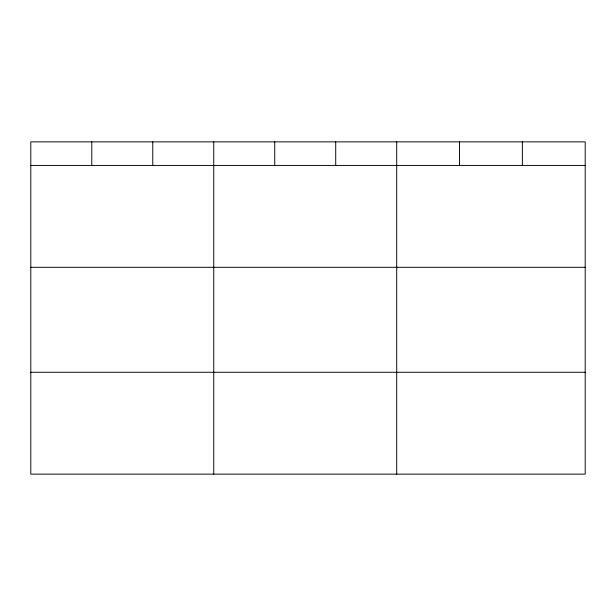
<?xml version="1.0" encoding="UTF-8"?>
<svg xmlns="http://www.w3.org/2000/svg" width="616" height="616" viewBox="0 0 616 616"><rect width="100%" height="100%" fill="white"/><g stroke="black" fill="none" stroke-linecap="round" stroke-linejoin="round"><path stroke-width="0.92" d="M585.2 267.298L585.2 141.865L30.8 141.865L30.8 474.135L585.2 474.135L585.2 267.298L30.8 267.298M30.8 165.427L585.2 165.427M30.8 372.264L585.2 372.264M522.368 141.865L522.368 165.427M459.536 141.865L459.536 165.427M396.704 141.865L396.704 474.135M335.72 141.865L335.72 165.427M274.736 141.865L274.736 165.427M213.752 141.865L213.752 474.135M152.768 141.865L152.768 165.427M91.784 141.865L91.784 165.427"/></g></svg>
